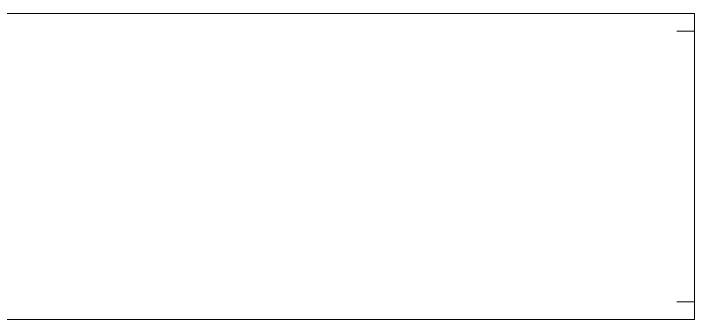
# Model space of a CAD drawing. Header units: millimetres. Extents: x -215 to 209, y -32 to 72.
# Drawn here: x 131.1 to 208.9, y 26.8 to 61.8 of the extents above; entities that cross this region are included whole.
import ezdxf

# ---------------------------------------------------------------- set-up
doc = ezdxf.new("R2010")
doc.units = ezdxf.units.MM
doc.header["$MEASUREMENT"] = 0
doc.layers.add('Layer 1', color=7, linetype='Continuous')

msp = doc.modelspace()

# ---------------------------------------------------------------- linework, layer by layer
at = {"layer": 'Layer 1', "color": 250, "lineweight": 20}
for points, knots in [([(206.9187, 59.8455), (206.9187, 59.8455), (208.9187, 59.8455), (208.9187, 59.8455), (208.9187, 59.8455), (208.9187, 59.8455), (208.9187, 61.8455), (208.9187, 61.8455), (208.9187, 61.8455), (208.9187, 61.8455), (126.9187, 61.8455), (126.9187, 61.8455), (126.9187, 61.8455), (126.9187, 61.8455), (126.9187, 59.8455), (126.9187, 59.8455), (126.9187, 59.8455), (126.9187, 59.8455), (128.9187, 59.8455), (128.9187, 59.8455)], [0, 0, 0, 0, 0.1666667, 0.1666667, 0.1666667, 0.1666667, 0.3333333, 0.3333333, 0.3333333, 0.3333333, 0.5, 0.5, 0.5, 0.5, 0.6666667, 0.6666667, 0.6666667, 0.6666667, 1, 1, 1, 1]), ([(206.9187, 59.8455), (206.9187, 59.8455), (208.9187, 59.8455), (208.9187, 59.8455), (208.9187, 59.8455), (208.9187, 59.8455), (208.9187, 28.8455), (208.9187, 28.8455), (208.9187, 28.8455), (208.9187, 28.8455), (206.9187, 28.8455), (206.9187, 28.8455)], [0, 0, 0, 0, 0.25, 0.25, 0.25, 0.25, 0.5, 0.5, 0.5, 0.5, 1, 1, 1, 1]), ([(128.9188, 28.8455), (128.9188, 28.8455), (126.9188, 28.8455), (126.9188, 28.8455), (126.9188, 28.8455), (126.9188, 28.8455), (126.9188, 26.8455), (126.9188, 26.8455), (126.9188, 26.8455), (126.9188, 26.8455), (208.9188, 26.8455), (208.9188, 26.8455), (208.9188, 26.8455), (208.9188, 26.8455), (208.9188, 28.8455), (208.9188, 28.8455), (208.9188, 28.8455), (208.9188, 28.8455), (206.9187, 28.8455), (206.9187, 28.8455)], [0, 0, 0, 0, 0.1666667, 0.1666667, 0.1666667, 0.1666667, 0.3333333, 0.3333333, 0.3333333, 0.3333333, 0.5, 0.5, 0.5, 0.5, 0.6666667, 0.6666667, 0.6666667, 0.6666667, 1, 1, 1, 1])]:
    msp.add_open_spline(points, degree=3, knots=knots, dxfattribs=at)
for points in [[(206.9187, 59.8455), (206.9187, 59.8455), (208.9187, 59.8455), (208.9187, 59.8455)], [(206.9187, 28.8455), (206.9187, 28.8455), (208.9187, 28.8455), (208.9187, 28.8455)]]:
    msp.add_open_spline(points, degree=3, dxfattribs=at)

doc.saveas('drawing.dxf')
